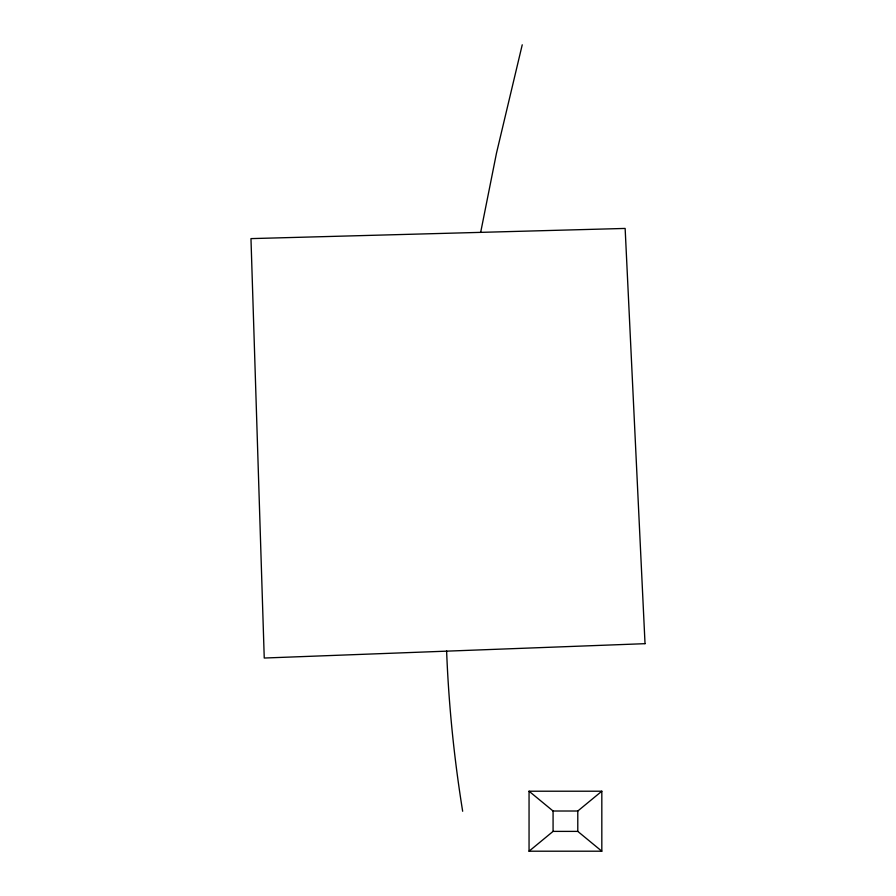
<?xml version="1.0" encoding="UTF-8"?>
<svg xmlns="http://www.w3.org/2000/svg" width="896" height="896" viewBox="0 0 896 896"><rect width="100%" height="100%" fill="white"/><g stroke="black" fill="none" stroke-linecap="round" stroke-linejoin="round"><path stroke-width="1.34" d="M480.726 232.098L496.462 153.25L522.234 44.8M529.054 851.2L553.078 831.387L577.786 831.387L601.821 851.2L601.821 791.213L529.054 791.213L529.054 851.2L601.821 851.2M529.054 791.213L553.078 811.014L577.786 811.014L601.821 791.213M462.661 811.25C454.093 758.184 448.672 704.614 446.611 650.899M577.786 811.014L577.786 831.387M553.078 811.014L553.078 831.387M645.03 643.675L264.242 658.034L250.97 238.616L625.139 228.435L645.03 643.675"/></g></svg>
